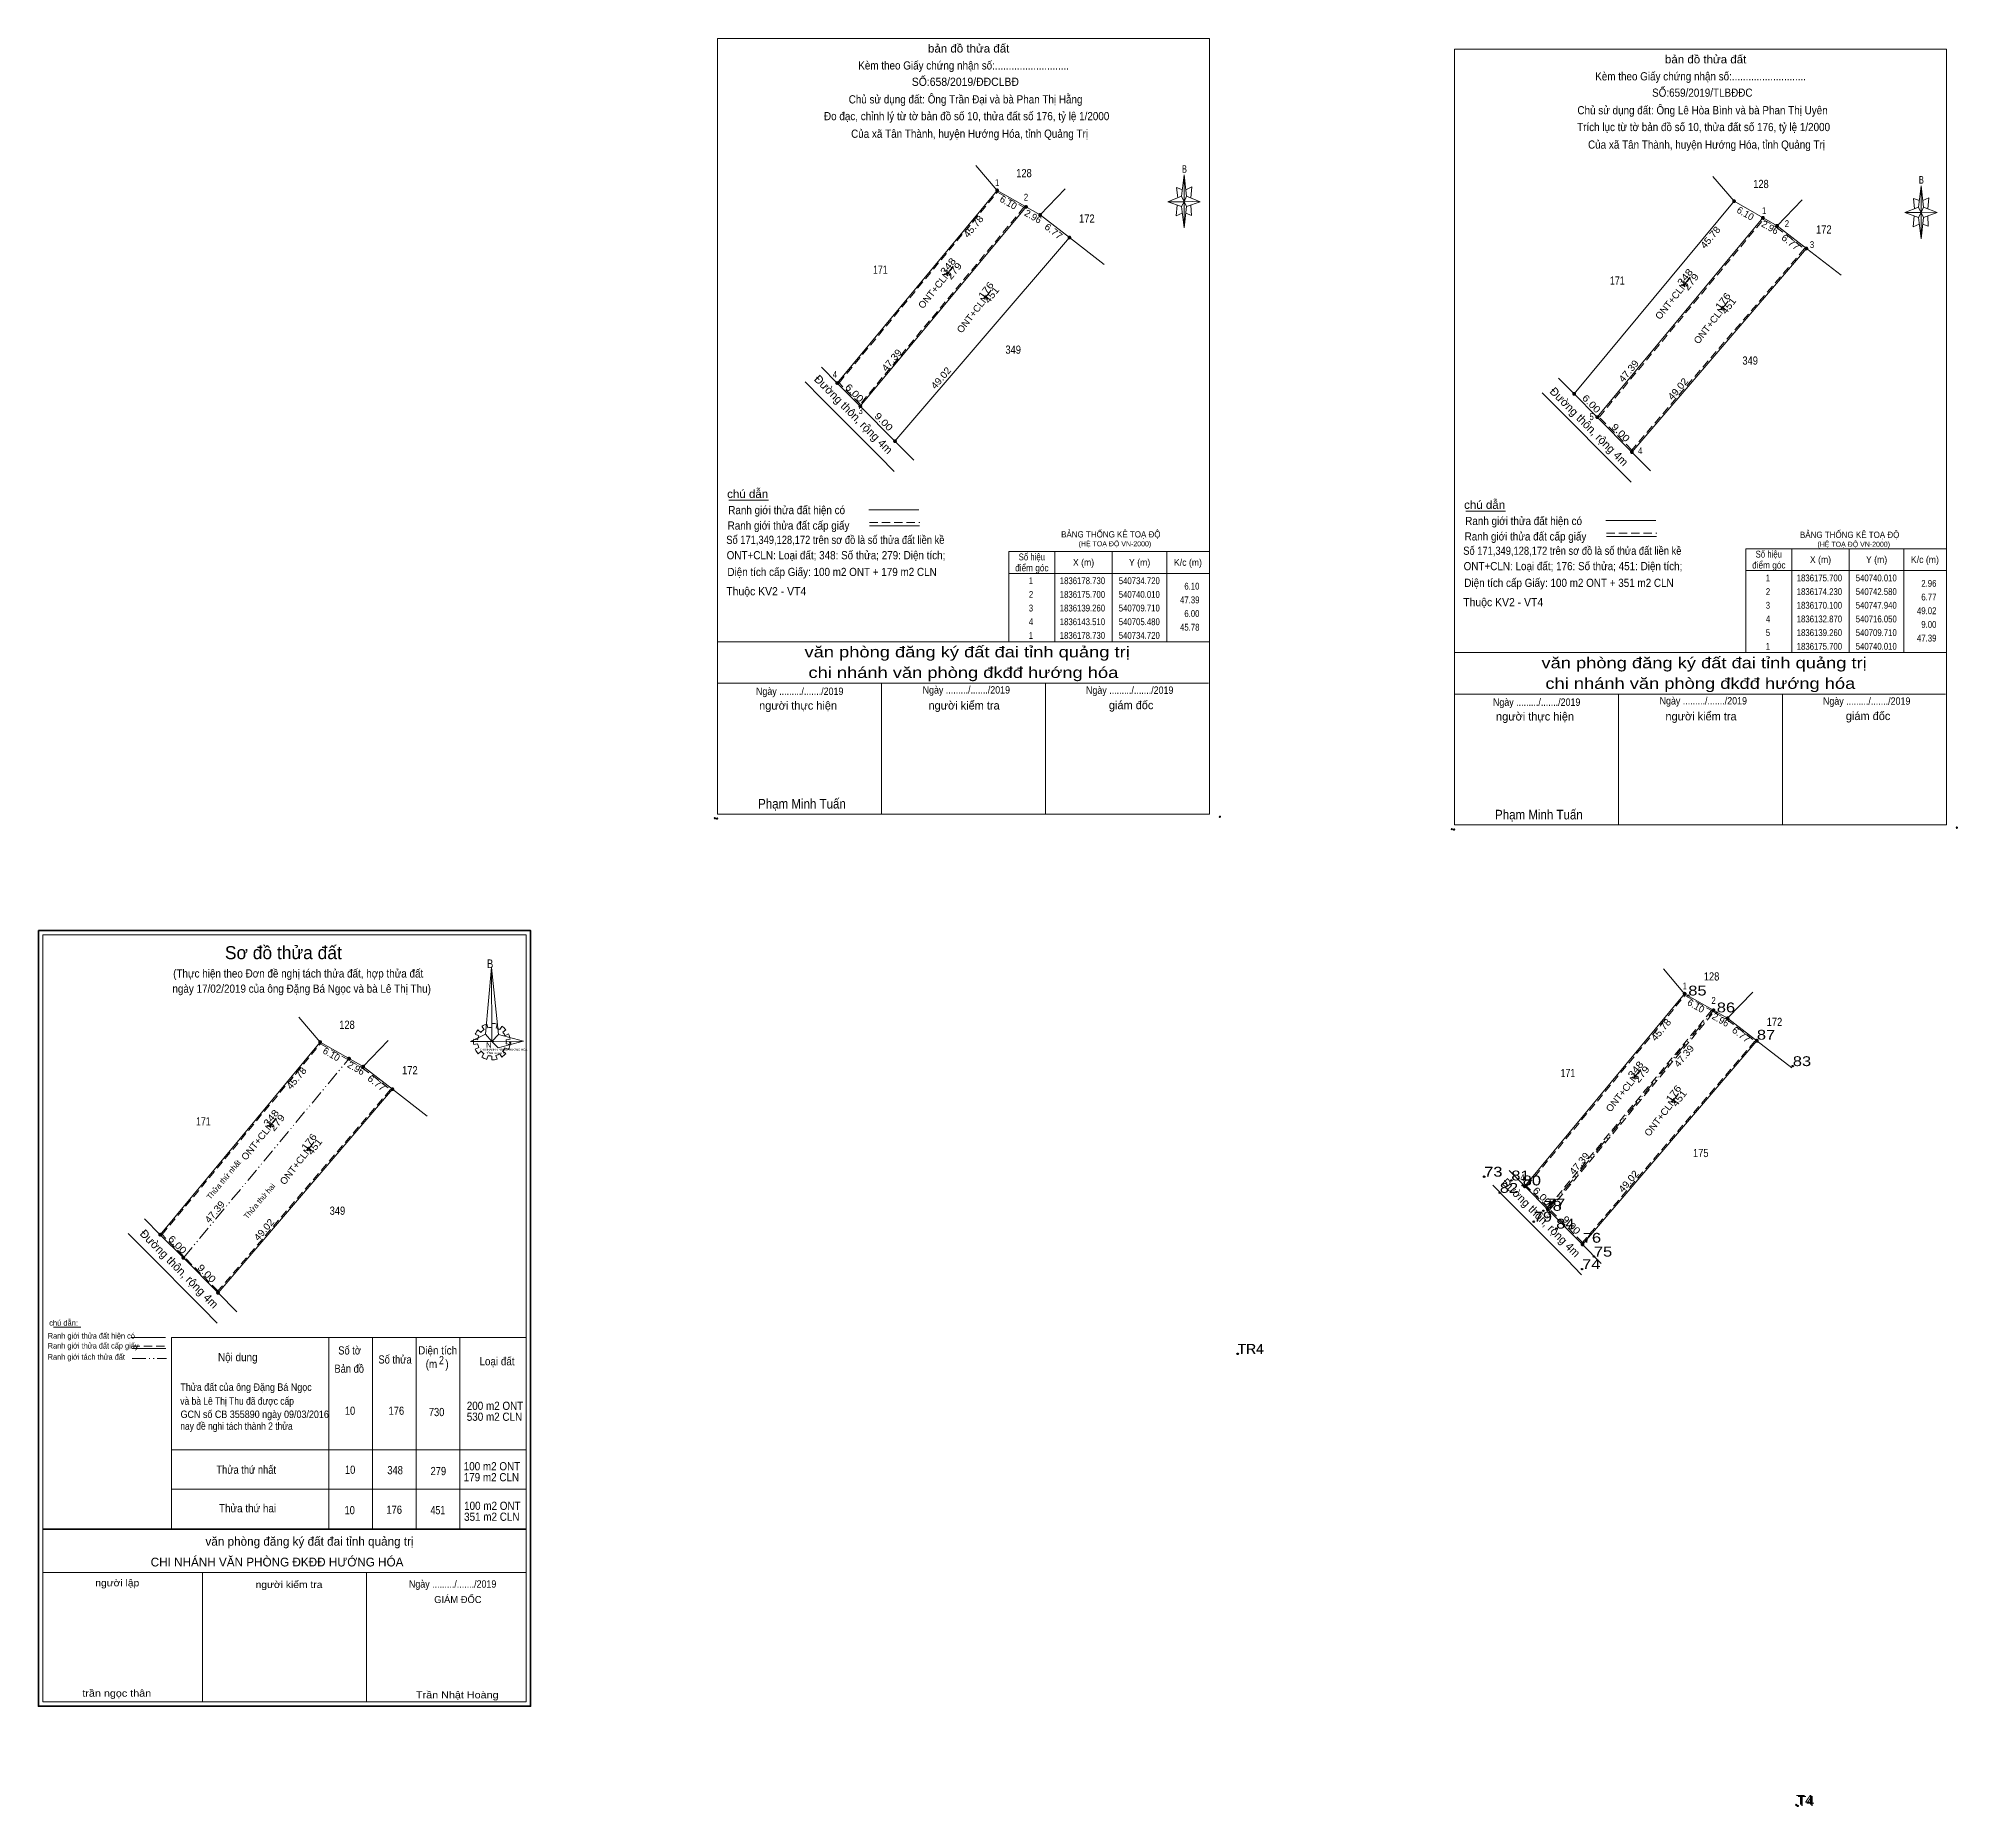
# Model space of a CAD drawing. Header units: metres. Extents: x 540434 to 540785, y 1836030 to 1836353.
import ezdxf
from ezdxf.enums import TextEntityAlignment as Align

# ---------------------------------------------------------------- set-up
doc = ezdxf.new("R2010")
doc.units = ezdxf.units.M
doc.header["$LTSCALE"] = 0.5
doc.header["$PDMODE"] = 32
doc.header["$PDSIZE"] = 0.25
doc.linetypes.add('DASH_DOUBLE_DOT', pattern=[9.2, 5, -1.2, 0.3, -1.2, 0.3, -1.2])
doc.linetypes.add('MEDIUM_DASHED', pattern=[4.5, 3, -1.5])
for name, color, linetype, lineweight in [('1', 7, 'Continuous', 13), ('10', 7, 'Continuous', 13), ('17', 7, 'Continuous', 13), ('2', 7, 'Continuous', 13), ('5', 7, 'Continuous', 13), ('6', 7, 'Continuous', 13), ('63', 7, 'DASH_DOUBLE_DOT', 13)]:
    doc.layers.add(name, color=color, linetype=linetype, lineweight=lineweight)
for name, color, linetype in [('12', 7, 'Continuous'), ('13', 7, 'Continuous'), ('7', 7, 'Continuous')]:
    doc.layers.add(name, color=color, linetype=linetype)

msp = doc.modelspace()

# ---------------------------------------------------------------- hatches: boundary and pattern name
at = {"layer": '10'}
for points in [[(540609.23, 1836325.59, 1), (540608.73, 1836325.59, 1)], [(540614.52, 1836322.56, 1), (540614.02, 1836322.56, 1)], [(540744, 1836323.6, 1), (540743.5, 1836323.6, 1)], [(540617.09, 1836321.09, 1), (540616.59, 1836321.09, 1)], [(540749.29, 1836320.57, 1), (540748.79, 1836320.57, 1)], [(540751.86, 1836319.1, 1), (540751.36, 1836319.1, 1)], [(540622.45, 1836316.96, 1), (540621.95, 1836316.96, 1)], [(540757.22, 1836314.97, 1), (540756.72, 1836314.97, 1)], [(540579.99, 1836290.37, 1), (540579.49, 1836290.37, 1)], [(540714.76, 1836288.38, 1), (540714.26, 1836288.38, 1)], [(540584.22, 1836286.12, 1), (540583.72, 1836286.12, 1)], [(540718.99, 1836284.13, 1), (540718.49, 1836284.13, 1)], [(540590.56, 1836279.73, 1), (540590.06, 1836279.73, 1)], [(540725.33, 1836277.74, 1), (540724.83, 1836277.74, 1)], [(540734.97, 1836178.73, 1), (540734.47, 1836178.73, 1)], [(540740.26, 1836175.7, 1), (540739.76, 1836175.7, 1)], [(540742.83, 1836174.23, 1), (540742.33, 1836174.23, 1)], [(540485.43, 1836169.89, 1), (540484.93, 1836169.89, 1)], [(540748.19, 1836170.1, 1), (540747.69, 1836170.1, 1)], [(540490.72, 1836166.86, 1), (540490.22, 1836166.86, 1)], [(540493.29, 1836165.39, 1), (540492.79, 1836165.39, 1)], [(540498.65, 1836161.26, 1), (540498.15, 1836161.26, 1)], [(540705.73, 1836143.51, 1), (540705.23, 1836143.51, 1)], [(540709.96, 1836139.26, 1), (540709.46, 1836139.26, 1)], [(540456.19, 1836134.67, 1), (540455.69, 1836134.67, 1)], [(540716.3, 1836132.87, 1), (540715.8, 1836132.87, 1)], [(540460.42, 1836130.42, 1), (540459.92, 1836130.42, 1)], [(540466.76, 1836124.03, 1), (540466.26, 1836124.03, 1)]]:
    msp.add_hatch(color=256, dxfattribs=at).paths.add_polyline_path(points)

# ---------------------------------------------------------------- linework, layer by layer
at = {"layer": '1'}
for p, q in [((540514.02, 1836172.12), (540514.56, 1836171.64)), ((540515.17, 1836172.17), (540514.78, 1836172.76)), ((540515.67, 1836173.17), (540515.85, 1836172.46)), ((540516.59, 1836172.58), (540516.61, 1836173.31)), ((540517.55, 1836173.17), (540517.38, 1836172.44)), ((540518.03, 1836172.17), (540518.42, 1836172.76)), ((540519.14, 1836172.12), (540518.6, 1836171.67)), ((540518.99, 1836171.05), (540519.64, 1836171.37)), ((540513.25, 1836170.41), (540513.97, 1836170.3)), ((540513.97, 1836169.57), (540513.25, 1836169.46)), ((540514.19, 1836171.03), (540513.54, 1836171.3)), ((540513.54, 1836168.57), (540514.19, 1836168.89)), ((540514.63, 1836168.21), (540514.06, 1836167.75)), ((540516.24, 1836169.98), (540516.94, 1836169.98)), ((540518.55, 1836168.21), (540519.14, 1836167.77)), ((540519.67, 1836168.55), (540518.95, 1836168.82)), ((540519.95, 1836170.41), (540519.21, 1836170.3)), ((540519.21, 1836169.57), (540519.95, 1836169.46)), ((540514.78, 1836167.14), (540515.15, 1836167.77)), ((540515.89, 1836167.43), (540515.67, 1836166.73)), ((540516.59, 1836166.61), (540516.59, 1836167.32)), ((540517.31, 1836167.43), (540517.53, 1836166.75)), ((540518.42, 1836167.14), (540518.03, 1836167.75)), ((540458.01, 1836115.87), (540522.87, 1836115.87)), ((540458.01, 1836115.87), (540458.01, 1836080.83)), ((540486.75, 1836115.87), (540486.75, 1836080.83)), ((540494.75, 1836115.87), (540494.75, 1836080.83)), ((540502.75, 1836115.87), (540502.75, 1836080.83)), ((540510.75, 1836115.87), (540510.75, 1836080.83)), ((540458.01, 1836095.31), (540522.87, 1836095.31)), ((540458.01, 1836088.16), (540522.87, 1836088.16)), ((540458.01, 1836080.83), (540522.87, 1836080.83)), ((540433.66, 1836080.05), (540433.66, 1836048.46)), ((540434.47, 1836072.89), (540522.87, 1836072.89)), ((540463.66, 1836072.89), (540463.66, 1836049.27)), ((540493.66, 1836072.89), (540493.66, 1836049.27))]:
    msp.add_line(p, q, dxfattribs=at)
at = {"layer": '1', "lineweight": 35}
msp.add_line((540434.47, 1836080.83), (540522.87, 1836080.83), dxfattribs=at)
at = {"layer": '1', "linetype": 'MEDIUM_DASHED'}
msp.add_lwpolyline([(540749.1, 1836320.25), (540751.47, 1836318.89), (540756.61, 1836314.93), (540725.07, 1836278.11), (540719.08, 1836284.14)], close=True, dxfattribs=at)
at = {"layer": '1'}
for points in [[(540433.66, 1836048.46), (540433.66, 1836190.26), (540523.66, 1836190.26), (540523.66, 1836048.46)], [(540433.66, 1836048.46), (540433.66, 1836190.26), (540523.66, 1836190.26), (540523.66, 1836048.46)], [(540516.55, 1836183.51), (540516.59, 1836170), (540515.41, 1836171.35)], [(540516.55, 1836183.51), (540516.59, 1836170), (540517.83, 1836171.26)], [(540512.66, 1836170), (540515.41, 1836171.35), (540516.59, 1836170)], [(540522.35, 1836170.05), (540516.59, 1836170), (540517.83, 1836171.26)], [(540522.31, 1836170.07), (540517.72, 1836168.84), (540516.59, 1836170)]]:
    msp.add_lwpolyline(points, close=True, dxfattribs=at)
for centre, major_axis, start_param, end_param in [((540516.6014, 1836169.9576), (3.3649, 0), 2.43958176, 2.72400246), ((540516.6014, 1836169.9576), (2.6372, 0), 2.13373541, 2.44496261), ((540516.6014, 1836169.9576), (3.3649, 0), 1.84955988, 2.13900916), ((540516.6014, 1836169.9576), (2.6372, 0), 1.56985589, 1.85611068), ((540516.6014, 1836169.9576), (3.3649, 0), 1.27924208, 1.56332225), ((540516.6014, 1836169.9576), (2.6372, 0), 1.00270906, 1.2755622), ((540516.6014, 1836169.9576), (3.3649, 0), 0.71056237, 0.99687234), ((540516.6014, 1836169.9576), (2.6372, 0), 0.42678376, 0.70646463), ((540516.6014, 1836169.9576), (3.3649, 0), 0.1390515, 0.43393316), ((540516.6014, 1836169.9576), (3.3649, 0), 3.00667928, 3.29139349), ((540516.6014, 1836169.9576), (3.3649, 0), 3.56988637, 3.85691866), ((540516.6014, 1836169.9576), (2.6372, 0), 2.72368549, 3.01515824), ((540516.6014, 1836169.9576), (2.6372, 0), 3.28229955, 3.56105054), ((540516.6014, 1836169.9576), (2.6372, 0), 3.86077574, 4.13258255), ((540516.6014, 1836169.9576), (2.6372, 0), 5.56137327, 5.83951437), ((540516.6014, 1836169.9576), (2.6372, 0), 6.13558388, 6.41618463), ((540516.6014, 1836169.9576), (3.3649, 0), 5.85230288, 6.13839648), ((540516.5821, 1836169.9376), (3.3649, 0), 4.1470906, 4.43659307), ((540516.6014, 1836169.9576), (2.6372, 0), 4.43854677, 4.71314001), ((540516.6014, 1836169.9576), (3.3649, 0), 4.71301008, 4.99761054), ((540516.6014, 1836169.9576), (2.6372, 0), 4.99087134, 5.28933161), ((540516.6014, 1836169.9576), (3.3649, 0), 5.28561416, 5.56798705)]:
    msp.add_ellipse(centre, major_axis=major_axis, ratio=0.995001, start_param=start_param, end_param=end_param, dxfattribs=at)
msp.add_point((540519.95, 1836169.73), dxfattribs=at)
at = {"layer": '10'}
for p, q in [((540605.09, 1836330.13), (540608.98, 1836325.59)), ((540616.84, 1836321.09), (540621.44, 1836325.86)), ((540739.86, 1836328.14), (540743.75, 1836323.6)), ((540583.97, 1836286.12), (540614.27, 1836322.56)), ((540751.61, 1836319.1), (540756.21, 1836323.87)), ((540718.74, 1836284.13), (540749.04, 1836320.57)), ((540576.88, 1836293.25), (540579.74, 1836290.37)), ((540711.65, 1836291.26), (540714.51, 1836288.38)), ((540573.89, 1836290.58), (540576.9, 1836287.55)), ((540587.47, 1836276.91), (540576.9, 1836287.55)), ((540708.66, 1836288.59), (540711.67, 1836285.56)), ((540722.24, 1836274.92), (540711.67, 1836285.56)), ((540590.14, 1836274.22), (540587.47, 1836276.91)), ((540593.73, 1836276.28), (540590.31, 1836279.73)), ((540728.5, 1836274.29), (540725.08, 1836277.74)), ((540724.91, 1836272.23), (540722.24, 1836274.92)), ((540730.83, 1836183.27), (540734.72, 1836178.73)), ((540742.58, 1836174.23), (540747.18, 1836179)), ((540481.29, 1836174.43), (540485.18, 1836169.89)), ((540493.04, 1836165.39), (540497.64, 1836170.16)), ((540699.63, 1836143.72), (540702.64, 1836140.69)), ((540702.62, 1836146.39), (540705.48, 1836143.51)), ((540713.21, 1836130.05), (540702.64, 1836140.69)), ((540453.08, 1836137.55), (540455.94, 1836134.67)), ((540450.09, 1836134.88), (540453.1, 1836131.85)), ((540719.47, 1836129.42), (540716.05, 1836132.87)), ((540463.67, 1836121.21), (540453.1, 1836131.85)), ((540715.88, 1836127.36), (540713.21, 1836130.05)), ((540469.93, 1836120.58), (540466.51, 1836124.03)), ((540466.34, 1836118.52), (540463.67, 1836121.21))]:
    msp.add_line(p, q, dxfattribs=at)
at = {"layer": '10', "linetype": 'DASH_DOUBLE_DOT'}
for p, q in [((540709.71, 1836139.26), (540740.01, 1836175.7)), ((540460.17, 1836130.42), (540490.47, 1836166.86))]:
    msp.add_line(p, q, dxfattribs=at)
at = {"layer": '10'}
for points in [[(540579.74, 1836290.37), (540608.98, 1836325.59), (540616.84, 1836321.09), (540622.2, 1836316.96)], [(540714.51, 1836288.38), (540743.75, 1836323.6), (540751.61, 1836319.1), (540756.97, 1836314.97)], [(540628.58, 1836312.05), (540622.2, 1836316.96), (540590.31, 1836279.73)], [(540763.35, 1836310.06), (540756.97, 1836314.97), (540725.08, 1836277.74)], [(540590.31, 1836279.73), (540583.97, 1836286.12), (540579.74, 1836290.37)], [(540725.08, 1836277.74), (540718.74, 1836284.13), (540714.51, 1836288.38)], [(540705.48, 1836143.51), (540734.72, 1836178.73), (540742.58, 1836174.23), (540747.94, 1836170.1)], [(540455.94, 1836134.67), (540485.18, 1836169.89), (540493.04, 1836165.39), (540498.4, 1836161.26)], [(540754.32, 1836165.19), (540747.94, 1836170.1), (540716.05, 1836132.87)], [(540504.78, 1836156.35), (540498.4, 1836161.26), (540466.51, 1836124.03)], [(540716.05, 1836132.87), (540709.71, 1836139.26), (540705.48, 1836143.51)], [(540466.51, 1836124.03), (540460.17, 1836130.42), (540455.94, 1836134.67)]]:
    msp.add_lwpolyline(points, dxfattribs=at)
at = {"layer": '10', "linetype": 'DASH_DOUBLE_DOT'}
for centre in [(540608.98, 1836325.59), (540614.27, 1836322.56), (540743.75, 1836323.6), (540616.84, 1836321.09), (540749.04, 1836320.57), (540751.61, 1836319.1), (540622.2, 1836316.96), (540756.97, 1836314.97), (540579.74, 1836290.37), (540714.51, 1836288.38), (540583.97, 1836286.12), (540718.74, 1836284.13), (540590.31, 1836279.73), (540725.08, 1836277.74), (540734.72, 1836178.73), (540740.01, 1836175.7), (540742.58, 1836174.23), (540485.18, 1836169.89), (540747.94, 1836170.1), (540490.47, 1836166.86), (540493.04, 1836165.39), (540498.4, 1836161.26), (540705.48, 1836143.51), (540709.71, 1836139.26), (540455.94, 1836134.67), (540716.05, 1836132.87), (540460.17, 1836130.42), (540466.51, 1836124.03)]:
    msp.add_circle(centre, 0.25, dxfattribs=at)
at = {"layer": '17'}
for p, q in [((540559.93, 1836268.94), (540567.17, 1836268.94)), ((540694.7, 1836266.95), (540701.94, 1836266.95)), ((540436.43, 1836117.79), (540441.4, 1836117.79))]:
    msp.add_line(p, q, dxfattribs=at)
at = {"layer": '2'}
for p, q in [((540599.64, 1836310.09), (540600.93, 1836311.7)), ((540734.41, 1836308.1), (540735.7, 1836309.71)), ((540606.62, 1836305.71), (540607.88, 1836307.34)), ((540741.39, 1836303.72), (540742.65, 1836305.35)), ((540619.54, 1836259.57), (540619.54, 1836243.07)), ((540630.04, 1836259.57), (540630.04, 1836243.07)), ((540640.04, 1836259.57), (540640.04, 1836243.07)), ((540754.31, 1836260.08), (540754.31, 1836241.08)), ((540764.81, 1836260.08), (540764.81, 1836241.08)), ((540774.81, 1836260.08), (540774.81, 1836241.08)), ((540745.91, 1836256.08), (540782.61, 1836256.08)), ((540611.14, 1836255.57), (540647.84, 1836255.57)), ((540725.38, 1836163.23), (540726.67, 1836164.84)), ((540732.36, 1836158.85), (540733.62, 1836160.48)), ((540475.84, 1836154.39), (540477.13, 1836156)), ((540482.82, 1836150.01), (540484.08, 1836151.64))]:
    msp.add_line(p, q, dxfattribs=at)
at = {"layer": '2', "linetype": 'MEDIUM_DASHED'}
msp.add_line((540485.24, 1836169.57), (540490.53, 1836166.54), dxfattribs=at)
for points in [[(540609.04, 1836325.27), (540613.89, 1836322.49), (540583.95, 1836286.49), (540580.08, 1836290.39)], [(540734.78, 1836178.41), (540739.63, 1836175.63), (540709.69, 1836139.63), (540705.82, 1836143.53)], [(540740.07, 1836175.38), (540742.44, 1836174.02), (540747.58, 1836170.06), (540716.04, 1836133.24), (540710.05, 1836139.27)]]:
    msp.add_lwpolyline(points, close=True, dxfattribs=at)
at = {"layer": '2'}
for points in [[(540611.14, 1836259.57), (540647.84, 1836259.57), (540647.84, 1836243.07), (540611.14, 1836243.07)], [(540745.91, 1836260.08), (540782.61, 1836260.08), (540782.61, 1836241.08), (540745.91, 1836241.08)]]:
    msp.add_lwpolyline(points, close=True, dxfattribs=at)
at = {"layer": '2', "linetype": 'MEDIUM_DASHED'}
for points in [[(540460.15, 1836130.79), (540456.28, 1836134.69), (540485.24, 1836169.57)], [(540490.53, 1836166.54), (540492.9, 1836165.18), (540498.04, 1836161.22), (540466.5, 1836124.4), (540460.15, 1836130.79)]]:
    msp.add_lwpolyline(points, dxfattribs=at)
at = {"layer": '5'}
for p, q in [((540642.71, 1836324.51), (540643.21, 1836328.41)), ((540777.48, 1836322.52), (540777.98, 1836326.42)), ((540642.71, 1836322.61), (540640.21, 1836323.51)), ((540643.61, 1836322.61), (540643.21, 1836318.71)), ((540643.61, 1836324.51), (540646.11, 1836323.51)), ((540644.41, 1836322.91), (540644.51, 1836321.01)), ((540778.38, 1836322.52), (540780.88, 1836321.52)), ((540644.51, 1836321.01), (540643.51, 1836321.41)), ((540777.48, 1836320.62), (540774.98, 1836321.52)), ((540778.38, 1836320.62), (540777.98, 1836316.72)), ((540779.28, 1836319.02), (540778.28, 1836319.42)), ((540779.18, 1836320.92), (540779.28, 1836319.02)), ((540557.84, 1836243.07), (540647.84, 1836243.07)), ((540692.61, 1836241.08), (540782.61, 1836241.08)), ((540557.84, 1836235.47), (540647.64, 1836235.47)), ((540557.84, 1836235.47), (540647.64, 1836235.47)), ((540557.84, 1836235.47), (540647.64, 1836235.47)), ((540587.84, 1836211.57), (540587.84, 1836235.47)), ((540617.84, 1836211.57), (540617.84, 1836235.47)), ((540692.61, 1836233.48), (540782.41, 1836233.48)), ((540692.61, 1836233.48), (540782.41, 1836233.48)), ((540692.61, 1836233.48), (540782.41, 1836233.48)), ((540722.61, 1836209.58), (540722.61, 1836233.48)), ((540752.61, 1836209.58), (540752.61, 1836233.48))]:
    msp.add_line(p, q, dxfattribs=at)
for points in [[(540557.84, 1836353.37), (540647.84, 1836353.37), (540647.84, 1836211.57), (540557.84, 1836211.57)], [(540692.61, 1836351.38), (540782.61, 1836351.38), (540782.61, 1836209.58), (540692.61, 1836209.58)], [(540643.21, 1836328.41), (540643.61, 1836324.51), (540643.21, 1836323.51)], [(540777.98, 1836326.42), (540778.38, 1836322.52), (540777.98, 1836321.52)], [(540643.21, 1836323.51), (540640.21, 1836323.51), (540642.71, 1836324.51), (540643.61, 1836322.61), (540646.11, 1836323.51), (540643.21, 1836323.61)], [(540643.21, 1836323.51), (540643.21, 1836318.71), (540642.71, 1836322.61)], [(540777.98, 1836321.52), (540774.98, 1836321.52), (540777.48, 1836322.52), (540778.38, 1836320.62), (540780.88, 1836321.52), (540777.98, 1836321.62)], [(540777.98, 1836321.52), (540777.98, 1836316.72), (540777.48, 1836320.62)], [(540434.47, 1836189.47), (540522.87, 1836189.47), (540522.87, 1836049.27), (540434.47, 1836049.27)]]:
    msp.add_lwpolyline(points, close=True, dxfattribs=at)
for points in [[(540642.91, 1836325.71), (540641.81, 1836326.11), (540642.01, 1836324.21)], [(540643.51, 1836325.71), (540644.61, 1836326.21), (540644.41, 1836324.21)], [(540643.21, 1836323.51), (540642.71, 1836324.51), (540640.21, 1836323.51)], [(540641.91, 1836322.91), (540641.71, 1836320.91), (540642.81, 1836321.41)], [(540643.21, 1836323.51), (540643.61, 1836322.61), (540646.11, 1836323.51)], [(540777.98, 1836321.52), (540777.48, 1836322.52), (540774.98, 1836321.52)], [(540777.68, 1836323.72), (540776.58, 1836324.12), (540776.78, 1836322.22)], [(540778.28, 1836323.72), (540779.38, 1836324.22), (540779.18, 1836322.22)], [(540776.68, 1836320.92), (540776.48, 1836318.92), (540777.58, 1836319.42)], [(540777.98, 1836321.52), (540778.38, 1836320.62), (540780.88, 1836321.52)], [(540647.84, 1836211.57), (540557.84, 1836211.57), (540557.84, 1836235.47)], [(540782.61, 1836209.58), (540692.61, 1836209.58), (540692.61, 1836233.48)]]:
    msp.add_lwpolyline(points, dxfattribs=at)
at = {"layer": '5', "lineweight": 35}
msp.add_lwpolyline([(540433.67, 1836190.27), (540523.67, 1836190.27), (540523.67, 1836048.47), (540433.67, 1836048.47)], close=True, dxfattribs=at)
at = {"layer": '5'}
for p in [(540557.37, 1836210.8), (540557.77, 1836210.73), (540692.14, 1836208.81), (540692.54, 1836208.74)]:
    msp.add_point(p, dxfattribs=at)
at = {"layer": '6'}
for p, q in [((540585.53, 1836267.2), (540594.67, 1836267.2)), ((540585.67, 1836264.27), (540594.81, 1836264.27)), ((540720.3, 1836265.21), (540729.44, 1836265.21)), ((540720.44, 1836262.28), (540729.58, 1836262.28)), ((540450.62, 1836115.87), (540456.89, 1836115.87)), ((540450.72, 1836113.86), (540456.98, 1836113.86))]:
    msp.add_line(p, q, dxfattribs=at)
at = {"layer": '6', "linetype": 'MEDIUM_DASHED'}
for p, q in [((540585.67, 1836264.89), (540594.87, 1836264.89)), ((540720.44, 1836262.9), (540729.64, 1836262.9)), ((540450.72, 1836114.28), (540457.03, 1836114.28))]:
    msp.add_line(p, q, dxfattribs=at)
at = {"layer": '6'}
for p in [(540649.74, 1836211.07), (540784.51, 1836209.08)]:
    msp.add_point(p, dxfattribs=at)
at = {"layer": '63'}
msp.add_line((540450.81, 1836112.05), (540457.11, 1836112.05), dxfattribs=at)
at = {"layer": '7'}
for p in [(540735.38, 1836178.4), (540740.6, 1836175.31), (540747.93, 1836170.31), (540754.49, 1836165.49), (540698.05, 1836145.28), (540698.07, 1836145.27), (540703.02, 1836144.59), (540705.1, 1836143.68), (540700.91, 1836142.32), (540707.11, 1836137.05), (540708.9, 1836139.04), (540709.54, 1836139.47), (540711.22, 1836135.79), (540716.09, 1836133.2), (540718.12, 1836130.67), (540715.96, 1836128.37), (540652.95, 1836112.88), (540653, 1836112.91), (540755.11, 1836030.44), (540755.36, 1836030.24)]:
    msp.add_point(p, dxfattribs=at)

# ---------------------------------------------------------------- texts
at = {"layer": '1'}
for s, height, width, p in [('BẢNG THỐNG KÊ TOẠ ĐỘ ', 1.15, 0.95, (540620.69, 1836262.13)), ('BẢNG THỐNG KÊ TOẠ ĐỘ ', 1.15, 0.95, (540755.8, 1836262.05)), ('(HỆ TOẠ ĐỘ VN-2000)', 0.93, 0.9, (540623.89, 1836260.51)), ('(HỆ TOẠ ĐỘ VN-2000)', 0.93, 0.9, (540759, 1836260.43)), ('B', 1.585, 0.8, (540515.71, 1836183.4)), ('CHI NHÁNH VPĐKĐĐ-HƯỚNG HÓA', 0.3749, 0.95, (540514.4, 1836168.33)), ('TỈNH quảng trị', 0.375, 1.05, (540515.61, 1836167.68)), ('N', 0.9904, 0.9, (540515.55, 1836168.83))]:
    msp.add_text(s, height=height, dxfattribs=dict(at, width=width)).set_placement(p)
msp.add_text('Sơ đồ thửa đất', height=2.38, dxfattribs=at).set_placement((540478.46, 1836185.04), align=Align.CENTER)
for s, height, p in [('văn phòng đăng ký đất đai tỉnh quảng trị', 1.6, (540502.28, 1836077.81)), ('CHI NHÁNH VĂN PHÒNG ĐKĐĐ HƯỚNG HÓA', 1.6, (540500.42, 1836074.02)), ('GIÁM ĐỐC', 1.28, (540514.7, 1836067.33))]:
    msp.add_text(s, height=height, dxfattribs=at).set_placement(p, align=Align.RIGHT)
for s, width, p in [('người lập', 1.1, (540452.11, 1836070.38)), ('người kiểm tra', 1.1, (540485.61, 1836070.07)), ('trần ngọc thân', 1.15, (540454.29, 1836050.2)), ('Trần Nhật Hoàng', 1.15, (540517.82, 1836049.9))]:
    msp.add_text(s, height=1.28, dxfattribs=dict(at, width=width)).set_placement(p, align=Align.RIGHT)
at = {"layer": '12'}
for s, width, p in [('85', 1.25, (540735.38, 1836178.4)), ('86', 1.25, (540740.6, 1836175.31)), ('87', 1.25, (540747.93, 1836170.32)), ('83', 1.25, (540754.5, 1836165.49)), ('73', 1.25, (540698.05, 1836145.28)), ('73', 1.25, (540698.07, 1836145.27)), ('82', 1.25, (540700.91, 1836142.32)), ('81', 1.25, (540703.02, 1836144.59)), ('80', 1.25, (540705.1, 1836143.68)), ('78', 1.25, (540708.9, 1836139.04)), ('77', 1.25, (540709.54, 1836139.47)), ('79', 1.25, (540707.11, 1836137.05)), ('84', 1.25, (540711.22, 1836135.79)), ('76', 1.25, (540716.09, 1836133.2)), ('74', 1.25, (540715.96, 1836128.37)), ('75', 1.25, (540718.12, 1836130.67)), ('TR4', 1.05, (540652.95, 1836112.88)), ('TR4', 1.05, (540653, 1836112.91)), ('T4', 1.1, (540755.11, 1836030.44)), ('T4', 1.1, (540755.36, 1836030.24))]:
    msp.add_text(s, height=1.8, dxfattribs=dict(at, width=width)).set_placement(p)
at = {"layer": '13'}
for s, rotation, width, p in [('348', 51.255, 1.2, (540600.5003, 1836311.3288)), ('ONT+CLN', 51.255, 1.05, (540597.9991, 1836307.0488)), ('176', 52.187, 1.2, (540607.4397, 1836306.9468)), ('ONT+CLN', 51.255, 1.05, (540732.7691, 1836305.0588)), ('348', 51.255, 1.2, (540735.2703, 1836309.3388)), ('ONT+CLN', 52.187, 1.05, (540605.014, 1836302.6268)), ('176', 52.187, 1.2, (540742.2097, 1836304.9568)), ('ONT+CLN', 52.187, 1.05, (540739.784, 1836300.6368)), ('348', 51.255, 1.2, (540726.2403, 1836164.4688)), ('ONT+CLN', 51.255, 1.05, (540723.7391, 1836160.1888)), ('176', 52.187, 1.2, (540733.1797, 1836160.0868)), ('348', 51.255, 1.2, (540476.7003, 1836155.6288)), ('ONT+CLN', 52.187, 1.05, (540730.754, 1836155.7668)), ('ONT+CLN', 51.255, 1.05, (540474.1991, 1836151.3488)), ('ONT+CLN', 52.187, 1.05, (540481.214, 1836146.9268)), ('176', 52.187, 1.2, (540483.6397, 1836151.2468))]:
    msp.add_text(s, height=1.25, rotation=rotation, dxfattribs=dict(at, width=width)).set_placement(p, align=Align.CENTER)
at = {"layer": '2'}
for s, height, width, p in [('128', 1.5, 0.85, (540613.9, 1836328)), ('128', 1.5, 0.85, (540748.67, 1836326.01)), ('172', 1.5, 0.85, (540625.4, 1836319.68)), ('172', 1.5, 0.85, (540760.17, 1836317.69)), ('171', 1.5, 0.8, (540587.63, 1836310.34)), ('171', 1.5, 0.8, (540722.4, 1836308.35)), ('349', 1.5, 0.85, (540611.925, 1836295.72)), ('349', 1.5, 0.85, (540746.695, 1836293.73)), ('Số hiệu', 1.25, 0.85, (540615.34, 1836257.95)), ('Số hiệu', 1.25, 0.85, (540750.11, 1836258.46)), ('điểm góc', 1.25, 0.9, (540615.34, 1836255.95)), ('X (m)', 1.25, 0.95, (540624.79, 1836256.95)), ('Y (m)', 1.25, 0.95, (540635.045, 1836256.95)), ('K/c (m)', 1.25, 0.95, (540643.885, 1836256.95)), ('điểm góc', 1.25, 0.9, (540750.11, 1836256.46)), ('X (m)', 1.25, 0.95, (540759.56, 1836257.46)), ('Y (m)', 1.25, 0.95, (540769.815, 1836257.46)), ('K/c (m)', 1.25, 0.95, (540778.655, 1836257.46)), (' 2', 1.25, 0.85, (540614.995, 1836251.1)), (' 1', 1.25, 0.75, (540614.99, 1836253.6)), ('1836178.730', 1.25, 0.85, (540624.59, 1836253.6)), ('1836175.700', 1.25, 0.85, (540624.59, 1836251.1)), ('540734.720', 1.25, 0.85, (540634.99, 1836253.6)), ('540740.010', 1.25, 0.85, (540634.99, 1836251.1)), (' 2', 1.25, 0.85, (540749.765, 1836251.61)), (' 1', 1.25, 0.75, (540749.76, 1836254.11)), ('1836175.700', 1.25, 0.85, (540759.36, 1836254.11)), ('1836174.230', 1.25, 0.85, (540759.36, 1836251.61)), ('540740.010', 1.25, 0.85, (540769.76, 1836254.11)), ('540742.580', 1.25, 0.85, (540769.76, 1836251.61)), (' 3', 1.25, 0.8, (540614.985, 1836248.6)), ('1836139.260', 1.25, 0.85, (540624.59, 1836248.6)), ('540709.710', 1.25, 0.85, (540634.99, 1836248.6)), (' 3', 1.25, 0.8, (540749.755, 1836249.11)), ('1836170.100', 1.25, 0.85, (540759.36, 1836249.11)), ('540747.940', 1.25, 0.85, (540769.76, 1836249.11)), (' 4', 1.25, 0.85, (540614.99, 1836246.1)), ('1836143.510', 1.25, 0.85, (540624.59, 1836246.1)), ('540705.480', 1.25, 0.85, (540634.99, 1836246.1)), (' 4', 1.25, 0.85, (540749.76, 1836246.61)), (' 5', 1.25, 0.8, (540749.765, 1836244.11)), ('1836132.870', 1.25, 0.85, (540759.36, 1836246.61)), ('1836139.260', 1.25, 0.85, (540759.36, 1836244.11)), ('540716.050', 1.25, 0.85, (540769.76, 1836246.61)), ('540709.710', 1.25, 0.85, (540769.76, 1836244.11)), (' 1', 1.25, 0.75, (540614.99, 1836243.6)), ('1836178.730', 1.25, 0.85, (540624.59, 1836243.6)), ('540734.720', 1.25, 0.85, (540634.99, 1836243.6)), (' 1', 1.25, 0.75, (540749.76, 1836241.61)), ('1836175.700', 1.25, 0.85, (540759.36, 1836241.61)), ('540740.010', 1.25, 0.85, (540769.76, 1836241.61)), ('128', 1.5, 0.85, (540739.64, 1836181.14)), ('128', 1.5, 0.85, (540490.1, 1836172.3)), ('172', 1.5, 0.85, (540751.14, 1836172.82)), ('172', 1.5, 0.85, (540501.6, 1836163.98)), ('171', 1.5, 0.8, (540713.37, 1836163.48)), ('171', 1.5, 0.8, (540463.83, 1836154.64)), ('175', 1.5, 0.85, (540737.665, 1836148.86)), ('349', 1.5, 0.85, (540488.345, 1836138.31))]:
    msp.add_text(s, height=height, dxfattribs=dict(at, width=width)).set_placement(p, align=Align.CENTER)
for s, width, p in [(' 1', 0.75, (540609.37, 1836326.38)), (' 2', 0.85, (540614.66, 1836323.72)), (' 1', 0.75, (540749.63, 1836321.25)), (' 2', 0.85, (540753.81, 1836318.88)), (' 3', 0.8, (540758.39, 1836315.05)), (' 4', 0.85, (540579.72, 1836291.33)), (' 3', 0.8, (540584.42, 1836284.69)), (' 5', 0.8, (540718.09, 1836283.59)), (' 4', 0.85, (540726.99, 1836277.37)), ('6.10', 0.85, (540645.99, 1836252.6)), ('2.96', 0.85, (540780.76, 1836253.11)), ('47.39', 0.85, (540645.99, 1836250.1)), ('6.00', 0.85, (540645.99, 1836247.6)), ('49.02', 0.85, (540780.76, 1836248.11)), ('6.77', 0.85, (540780.76, 1836250.61)), ('45.78', 0.85, (540645.99, 1836245.1)), ('9.00', 0.85, (540780.76, 1836245.61)), ('47.39', 0.85, (540780.76, 1836243.11)), (' 1', 0.75, (540735.11, 1836179.52)), (' 2', 0.85, (540740.4, 1836176.86)), (' 4', 0.85, (540705.46, 1836144.47)), (' 3', 0.8, (540710.16, 1836137.83))]:
    msp.add_text(s, height=1.25, dxfattribs=dict(at, width=width)).set_placement(p, align=Align.RIGHT)
for s, height, rotation, p in [('6.10', 1.25, 330.197, (540610.7444, 1836322.8111)), ('6.10', 1.25, 330.197, (540745.5144, 1836320.8211)), ('2.96', 1.25, 330.231, (540615.2497, 1836320.265)), ('2.96', 1.25, 330.231, (540750.0197, 1836318.275)), ('Đường thôn, rộng 4m', 1.5, 314.811, (540582.1836, 1836284.1036)), ('Đường thôn, rộng 4m', 1.5, 314.811, (540716.7036, 1836281.8636)), ('6.10', 1.25, 330.197, (540736.4794, 1836175.954)), ('2.96', 1.25, 330.231, (540740.9847, 1836173.4079)), ('6.10', 1.25, 330.197, (540486.9444, 1836167.1111)), ('2.96', 1.25, 330.231, (540491.4497, 1836164.565)), ('Thửa thứ nhất', 1, 50.256, (540467.9358, 1836144.4103)), ('Thửa thứ hai', 1, 49.418, (540474.4594, 1836140.4747)), ('Đường thôn, rộng 4m', 1.5, 314.811, (540707.9236, 1836137.2436)), ('Đường thôn, rộng 4m', 1.5, 314.811, (540458.8836, 1836127.8836))]:
    msp.add_text(s, height=height, rotation=rotation, dxfattribs=at).set_placement(p, align=Align.CENTER)
for s, rotation, width, p in [('45.78', 50.3, 1.1, (540605.1443, 1836318.5758)), ('6.77', 322.385, 1.1, (540618.9185, 1836317.6008)), ('45.78', 50.3, 1.1, (540739.9143, 1836316.5858)), ('6.77', 322.385, 1.1, (540753.6885, 1836315.6108)), ('279', 51.255, 1.2, (540601.6083, 1836310.4588)), ('279', 51.255, 1.2, (540736.3783, 1836308.4688)), ('451', 52.187, 1.15, (540608.4809, 1836306.0768)), ('451', 52.187, 1.15, (540743.2509, 1836304.0868)), ('47.39', 50.256, 1.1, (540590.1946, 1836294.1454)), ('47.39', 50.256, 1.1, (540724.9646, 1836292.1554)), ('49.02', 49.418, 1.1, (540599.1933, 1836290.8784)), ('49.02', 49.418, 1.1, (540733.9633, 1836288.8884)), ('6.00', 314.865, 1.2, (540582.4524, 1836288.1209)), ('6.00', 314.865, 1.2, (540717.2224, 1836286.1308)), ('9.00', 314.775, 1.2, (540587.7985, 1836282.8502)), ('9.00', 314.775, 1.2, (540722.5685, 1836280.8602)), ('45.78', 50.3, 1.1, (540730.8843, 1836171.7158)), ('6.77', 322.385, 1.1, (540744.6535, 1836170.7446)), ('47.39', 50.256, 1.1, (540735.0787, 1836166.9304)), ('45.78', 50.3, 1.1, (540481.3443, 1836162.8758)), ('279', 51.255, 1.2, (540727.3483, 1836163.5988)), ('6.77', 322.385, 1.1, (540495.1185, 1836161.9008)), ('451', 52.187, 1.15, (540734.2209, 1836159.2168)), ('279', 51.255, 1.2, (540477.8083, 1836154.7588)), ('451', 52.187, 1.15, (540484.6809, 1836150.3768)), ('47.39', 50.256, 1.1, (540715.9387, 1836147.2904)), ('6.00', 314.865, 1.2, (540708.1923, 1836141.2609)), ('49.02', 49.418, 1.1, (540724.9376, 1836144.0234)), ('47.39', 50.256, 1.1, (540466.3946, 1836138.4454)), ('49.02', 49.418, 1.1, (540475.3933, 1836135.1784)), ('9.00', 314.775, 1.2, (540713.5385, 1836135.9902)), ('6.00', 314.865, 1.2, (540458.6524, 1836132.4209)), ('9.00', 314.775, 1.2, (540463.9985, 1836127.1502))]:
    msp.add_text(s, height=1.25, rotation=rotation, dxfattribs=dict(at, width=width)).set_placement(p, align=Align.CENTER)
at = {"layer": '5'}
for s, height, width, p in [('bản đồ thửa đất', 1.5, 1.05, (540603.78, 1836350.79)), ('bản đồ thửa đất', 1.5, 1.05, (540738.55, 1836348.8)), ('Kèm theo Giấy chứng nhận số:...........................', 1.5, 0.9, (540602.86, 1836347.68)), ('Kèm theo Giấy chứng nhận số:...........................', 1.5, 0.9, (540737.63, 1836345.69)), ('Chủ sử dụng đất: Ông Trần Đại và bà Phan Thị Hằng', 1.5, 0.9, (540603.22, 1836341.48)), ('SỐ:658/2019/ĐĐCLBĐ', 1.5, 0.95, (540603.18, 1836344.69)), ('SỐ:659/2019/TLBĐĐC', 1.5, 0.9, (540737.945, 1836342.7)), ('Đo đạc, chỉnh lý từ tờ bản đồ số 10, thửa đất số 176, tỷ lệ 1/2000 ', 1.5, 0.9, (540603.665, 1836338.41)), ('Chủ sử dụng đất: Ông Lê Hòa Bình và bà Phan Thị Uyên', 1.5, 0.9, (540737.99, 1836339.49)), ('Của xã Tân Thành, huyện Hướng Hóa, tỉnh Quảng Trị', 1.5, 0.9, (540603.95, 1836335.2)), ('Trích lục từ tờ bản đồ số 10, thửa đất số 176, tỷ lệ 1/2000 ', 1.5, 0.9, (540738.43, 1836336.42)), ('Của xã Tân Thành, huyện Hướng Hóa, tỉnh Quảng Trị', 1.5, 0.9, (540738.72, 1836333.21)), ('B', 1.378, 0.75, (540643.24, 1836328.81)), ('B', 1.378, 0.75, (540778.01, 1836326.82)), ('văn phòng đăng ký đất đai tỉnh quảng trị', 2, 1.25, (540603.505, 1836240.21)), ('chi nhánh văn phòng đkđđ hướng hóa', 2, 1.25, (540602.815, 1836236.45)), ('văn phòng đăng ký đất đai tỉnh quảng trị', 2, 1.25, (540738.275, 1836238.22)), ('Ngày ........./......./2019', 1.35, 0.9, (540572.885, 1836233.34)), ('Ngày ........./......./2019', 1.35, 0.9, (540603.355, 1836233.59)), ('Ngày ........./......./2019', 1.35, 0.9, (540633.235, 1836233.54)), ('chi nhánh văn phòng đkđđ hướng hóa', 2, 1.25, (540737.585, 1836234.46)), ('Ngày ........./......./2019', 1.35, 0.9, (540707.655, 1836231.35)), ('Ngày ........./......./2019', 1.35, 0.9, (540738.125, 1836231.6)), ('Ngày ........./......./2019', 1.35, 0.9, (540768.005, 1836231.55)), ('Phạm Minh Tuấn', 1.75, 0.9, (540573.295, 1836212.58)), ('Phạm Minh Tuấn', 1.75, 0.9, (540708.065, 1836210.59))]:
    msp.add_text(s, height=height, dxfattribs=dict(at, width=width)).set_placement(p, align=Align.CENTER)
for s, p in [('người thực hiện', (540572.59, 1836230.66)), ('người kiểm tra', (540602.945, 1836230.68)), ('giám đốc', (540633.495, 1836230.74)), ('người thực hiện', (540707.36, 1836228.67)), ('người kiểm tra', (540737.715, 1836228.69)), ('giám đốc', (540768.265, 1836228.75))]:
    msp.add_text(s, height=1.5, dxfattribs=at).set_placement(p, align=Align.CENTER)
at = {"layer": '6'}
for s, height, width, p in [('chú dẫn', 1.5, 1.05, (540559.62, 1836269.35)), ('Ranh giới thửa đất hiện có ', 1.5, 0.9, (540559.82, 1836266.39)), ('chú dẫn', 1.5, 1.05, (540694.39, 1836267.36)), ('Số 171,349,128,172 trên sơ đồ là số thửa đất liền kề', 1.5, 0.85, (540559.46, 1836260.95)), ('Ranh giới thửa đất cấp giấy', 1.5, 0.9, (540559.71, 1836263.57)), ('Ranh giới thửa đất cấp giấy', 1.5, 0.9, (540694.48, 1836261.58)), ('Ranh giới thửa đất hiện có ', 1.5, 0.9, (540694.59, 1836264.4)), ('ONT+CLN: Loại đất; 348: Số thửa; 279: Diện tích;', 1.5, 0.9, (540559.53, 1836258.14)), ('Số 171,349,128,172 trên sơ đồ là số thửa đất liền kề', 1.5, 0.85, (540694.23, 1836258.96)), ('Diện tích cấp Giấy: 100 m2 ONT + 179 m2 CLN', 1.5, 0.9, (540559.66, 1836255.08)), ('ONT+CLN: Loại đất; 176: Số thửa; 451: Diện tích;', 1.5, 0.9, (540694.3, 1836256.15)), ('Thuộc KV2 - VT4', 1.5, 0.95, (540559.46, 1836251.55)), ('Diện tích cấp Giấy: 100 m2 ONT + 351 m2 CLN', 1.5, 0.9, (540694.43, 1836253.09)), ('Thuộc KV2 - VT4', 1.5, 0.95, (540694.23, 1836249.56)), ('Ranh giới thửa đất hiện có ', 1.029, 0.9, (540435.38, 1836115.66)), ('Ranh giới tách thửa đất', 1.029, 0.9, (540435.36, 1836111.81)), ('Ranh giới thửa đất cấp giấy', 1.029, 0.9, (540435.37, 1836113.85)), ('Nội dung', 1.5, 0.9, (540466.51, 1836111.54)), ('Số tờ', 1.5, 0.85, (540488.5, 1836112.76)), ('Số thửa', 1.5, 0.85, (540495.85, 1836111.11)), ('Diện tích', 1.5, 0.9, (540503.11, 1836112.77)), ('(m   )', 1.5, 0.9, (540504.48, 1836110.28)), ('2', 1.5, 0.8, (540506.92, 1836110.99)), ('Loại đất', 1.5, 0.9, (540514.32, 1836110.78)), ('Bản đồ', 1.5, 0.85, (540487.8, 1836109.43)), ('và bà Lê Thị Thu đã được cấp ', 1.36, 0.85, (540459.61, 1836103.58)), ('Thửa đất của ông Đặng Bá Ngọc', 1.36, 0.9, (540459.62, 1836106.12)), ('GCN số CB 355890 ngày 09/03/2016', 1.36, 0.9, (540459.66, 1836101.16)), ('10', 1.5, 0.85, (540489.7, 1836101.74)), ('176', 1.5, 0.85, (540497.7, 1836101.74)), ('730', 1.5, 0.85, (540505.06, 1836101.5)), ('530 m2 CLN', 1.5, 0.9, (540512, 1836100.64)), ('200 m2 ONT', 1.5, 0.9, (540512, 1836102.64)), ('nay đề nghi tách thành 2 thửa', 1.36, 0.85, (540459.61, 1836099)), ('Thửa thứ nhất', 1.5, 0.85, (540466.21, 1836090.96)), ('10', 1.5, 0.85, (540489.72, 1836090.95)), ('348', 1.5, 0.85, (540497.47, 1836090.87)), ('279', 1.5, 0.85, (540505.38, 1836090.71)), ('100 m2 ONT', 1.5, 0.9, (540511.44, 1836091.59)), ('179 m2 CLN', 1.5, 0.9, (540511.44, 1836089.59)), ('Thửa thứ hai', 1.5, 0.9, (540466.69, 1836083.91)), ('10', 1.5, 0.85, (540489.64, 1836083.56)), ('176', 1.5, 0.85, (540497.31, 1836083.64)), ('451', 1.5, 0.8, (540505.38, 1836083.56)), ('351 m2 CLN', 1.5, 0.9, (540511.51, 1836082.36)), ('100 m2 ONT', 1.5, 0.9, (540511.51, 1836084.36))]:
    msp.add_text(s, height=height, dxfattribs=dict(at, width=width)).set_placement(p)
msp.add_text('chú dẫn:', height=1.029, dxfattribs=at).set_placement((540435.63, 1836118.02))
at = {"layer": '6', "width": 0.9}
msp.add_text('Ngày ........./......./2019', height=1.35, dxfattribs=at).set_placement((540509.415, 1836070.14), align=Align.CENTER)
at = {"layer": '7', "width": 0.9}
for s, p in [('(Thực hiện theo Đơn đề nghị tách thửa đất, hợp thửa đất ', (540481.425, 1836181.68)), ('ngày 17/02/2019 của ông Đặng Bá Ngọc và bà Lê Thị Thu)', (540481.805, 1836178.9))]:
    msp.add_text(s, height=1.5, dxfattribs=at).set_placement(p, align=Align.CENTER)

doc.saveas('drawing.dxf')
